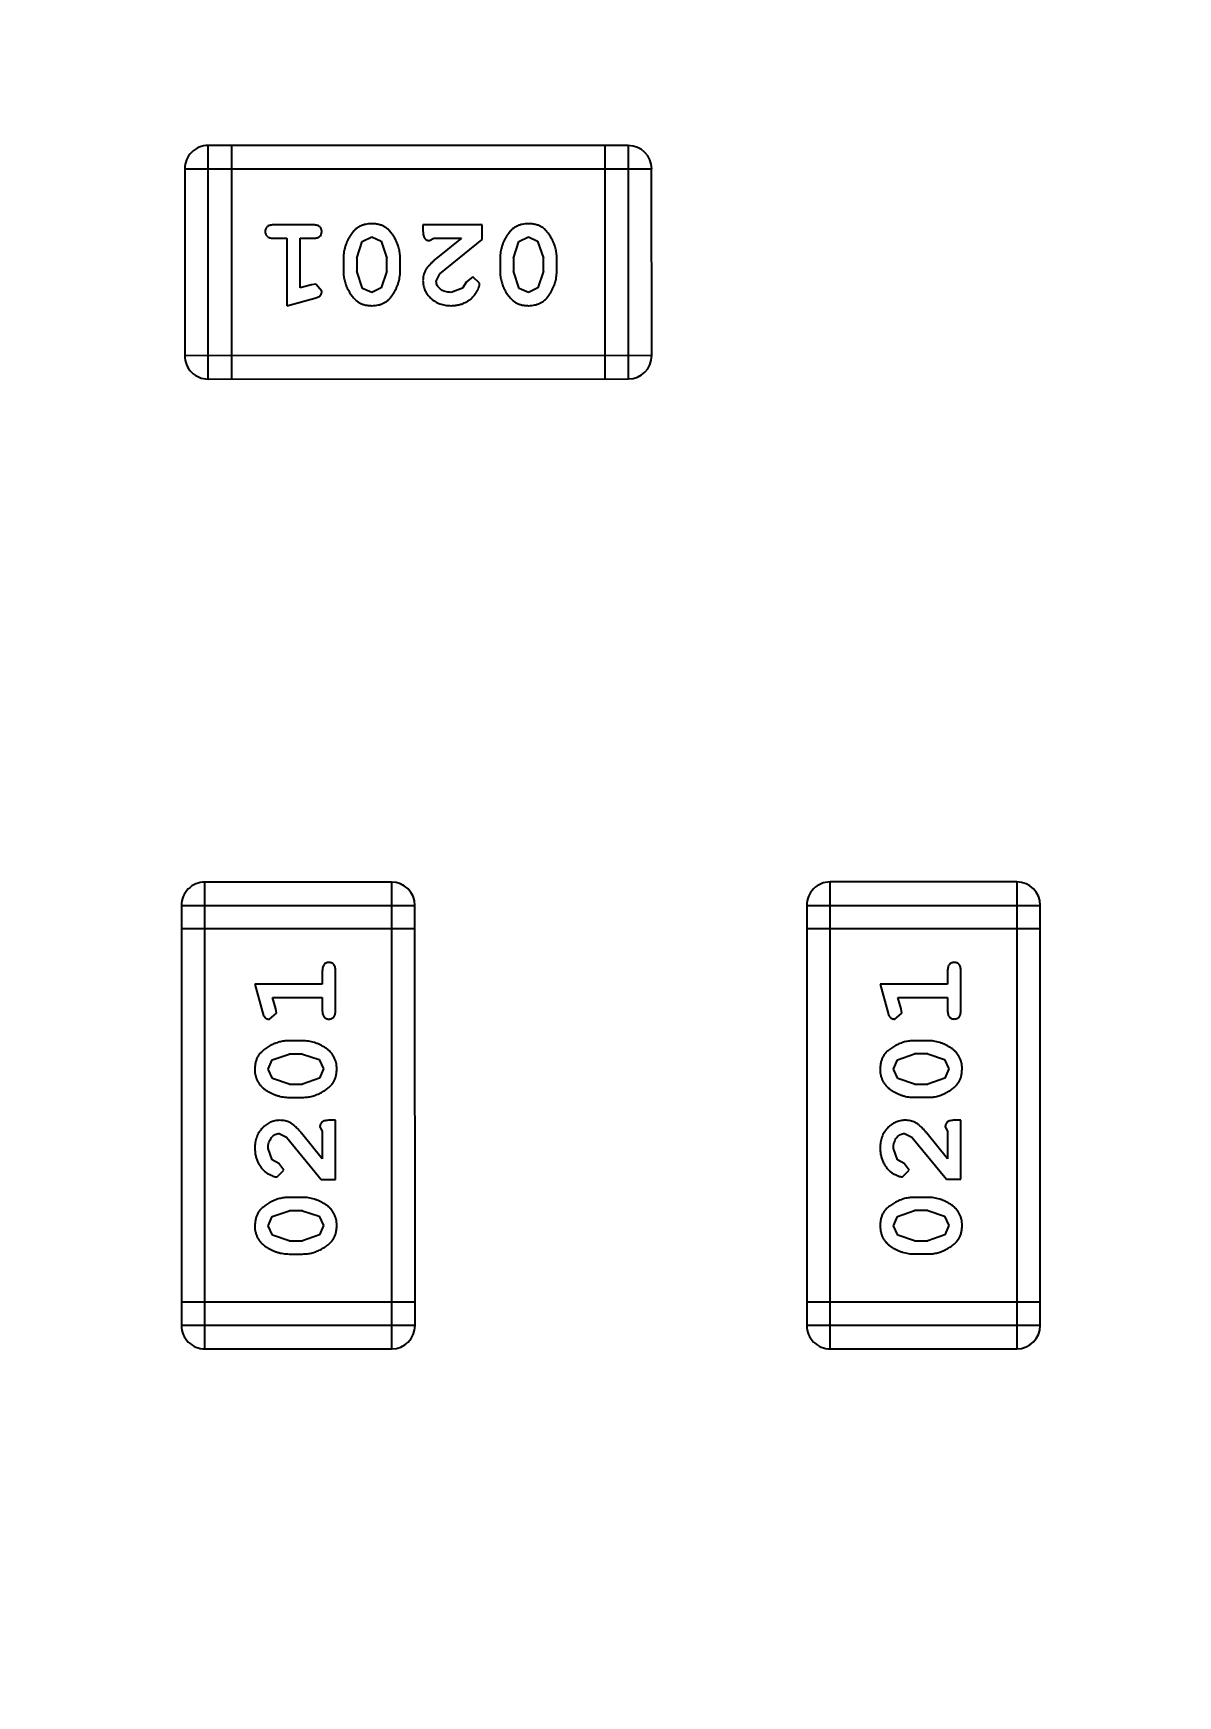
# Model space of a CAD drawing. Header units: millimetres. Extents: x -49 to 153, y -182 to -55.
# Drawn here: x 134.983 to 136.477, y -119.811 to -117.64 of the extents above; entities that cross this region are included whole.
import ezdxf

# ---------------------------------------------------------------- set-up
doc = ezdxf.new("R2010")
doc.units = ezdxf.units.MM
doc.header["$LTSCALE"] = 1.21
doc.header["$MEASUREMENT"] = 0
doc.header["$PDMODE"] = 3
doc.header["$PDSIZE"] = 0.3125
doc.layers.get('0').update_dxf_attribs({"linetype": 'CONTINUOUS'})
doc.layers.get('DEFPOINTS').update_dxf_attribs({"linetype": 'CONTINUOUS'})
doc.layers.add('Dim', color=3, linetype='CONTINUOUS', lineweight=25)
doc.styles.get("Standard").update_dxf_attribs({"font": 'txt', "width": 0.8})
doc.dimstyles.get("Standard").update_dxf_attribs({"dimtxt": 0.15625, "dimasz": 0.1875, "dimexe": 0.125, "dimexo": 0.0625, "dimgap": 0.09, "dimtad": 0, "dimtih": 1, "dimtoh": 1, "dimzin": 4, "dimdsep": 46, "dimtxsty": 'Standard', "dimblk": '_FILLED', "dimblk1": '_FILLED', "dimblk2": '_FILLED', "dimcen": 0.09, "dimazin": 1, "dimtp": 0.01, "dimtm": 0.01, "dimtfac": 1, "dimtofl": 0, "dimtmove": 0, "dimatfit": 3, "dimldrblk": '_FILLED', "dimfxl": 1, "dimtolj": 1, "dimtzin": 4, "dimarcsym": 0})

# ---------------------------------------------------------------- blocks, each defined once
blk = doc.blocks.new('_FILLED')
at = {"color": 0, "linetype": 'ByBlock'}
blk.add_solid([(0, 0), (-1, 0.1667), (-1, -0.1667)], dxfattribs=at)
blk = doc.blocks.new('*D79')
at = {"layer": 'DEFPOINTS', "color": 0}
for p in [(103.9882, -113.9099), (95.9455, -118.3888), (95.7094, -126.5744), (123.0081, -126.5744), (150.6978, -126.5744)]:
    blk.add_point(p, dxfattribs=at)
at = {"layer": 'Dim', "color": 0, "lineweight": -2}
for p, q in [((103.9361, -113.8752), (99.3703, -110.835)), ((95.6469, -126.5744), (94.6096, -126.5744))]:
    blk.add_line(p, q, dxfattribs=at)
for start, end in [(149.38213, 160.15016), (166.19189, 176.95991)]:
    blk.add_arc((123.0081, -126.5744), 28.2735, start, end, dxfattribs=at)
at = {"layer": 'Dim', "color": 0, "lineweight": -2, "xscale": 1.5, "yscale": 1.5, "zscale": 1.5}
for p, rotation in [((99.4744, -110.9043), 57.86208909579157), ((94.7346, -126.5744), 268.4799565881056)]:
    blk.add_blockref('_FILLED', p, dxfattribs=dict(at, rotation=rotation))
at = {"layer": 'Dim', "color": 0, "insert": (95.9455, -118.3888), "char_height": 1.5, "attachment_point": 5, "rotation": 73.171}
blk.add_mtext('\\A1;34%%d', dxfattribs=at)

msp = doc.modelspace()

# ---------------------------------------------------------------- linework, layer by layer
at = {"color": 6, "linetype": 'Continuous'}
for p, q in [((135.76, -117.7864), (135.2113, -117.7865)), ((135.2113, -118.0913), (135.2113, -117.7865)), ((135.2418, -117.7865), (135.2418, -118.0913)), ((135.7295, -117.7864), (135.7295, -118.0912)), ((135.76, -117.7864), (135.76, -118.0912)), ((135.1808, -117.817), (135.7904, -117.8169)), ((135.1808, -117.817), (135.1809, -118.0608)), ((135.7905, -118.0607), (135.7904, -117.8169)), ((135.3488, -117.8901), (135.2969, -117.8901)), ((135.569, -117.8901), (135.4919, -117.8901)), ((135.4919, -117.8901), (135.4919, -117.8979)), ((135.569, -117.909), (135.569, -117.8901)), ((135.2969, -117.9074), (135.3142, -117.9074)), ((135.3142, -117.9074), (135.3142, -117.9955)), ((135.3315, -117.9074), (135.3488, -117.9074)), ((135.3315, -117.9724), (135.3315, -117.9074)), ((135.4054, -117.9334), (135.4127, -117.9116)), ((135.4127, -117.9116), (135.425, -117.9058)), ((135.425, -117.9058), (135.4371, -117.9111)), ((135.4371, -117.9111), (135.4447, -117.9334)), ((135.5006, -117.9105), (135.5061, -117.9074)), ((135.5061, -117.9074), (135.5423, -117.9074)), ((135.5423, -117.9074), (135.5087, -117.9344)), ((135.514, -117.9539), (135.569, -117.909)), ((135.6099, -117.9334), (135.6172, -117.9116)), ((135.6172, -117.9116), (135.6295, -117.9058)), ((135.6295, -117.9058), (135.6416, -117.9111)), ((135.6416, -117.9111), (135.6493, -117.9334)), ((135.3881, -117.9331), (135.3881, -117.9509)), ((135.4054, -117.9334), (135.4054, -117.9506)), ((135.4447, -117.9506), (135.4447, -117.9334)), ((135.4621, -117.9509), (135.4621, -117.9331)), ((135.5926, -117.9331), (135.5926, -117.9509)), ((135.6099, -117.9334), (135.6099, -117.9506)), ((135.6493, -117.9506), (135.6493, -117.9334)), ((135.6666, -117.9509), (135.6666, -117.9331)), ((135.413, -117.9729), (135.4054, -117.9506)), ((135.4447, -117.9506), (135.4375, -117.9724)), ((135.5093, -117.9636), (135.514, -117.9539)), ((135.5571, -117.9577), (135.5486, -117.9643)), ((135.5659, -117.9661), (135.5571, -117.9577)), ((135.6175, -117.9729), (135.6099, -117.9506)), ((135.6493, -117.9506), (135.642, -117.9724)), ((135.3465, -117.9682), (135.3315, -117.9724)), ((135.3519, -117.9672), (135.3465, -117.9682)), ((135.3598, -117.9764), (135.3519, -117.9672)), ((135.4251, -117.9782), (135.413, -117.9729)), ((135.4375, -117.9724), (135.4251, -117.9782)), ((135.5436, -117.9728), (135.5287, -117.9782)), ((135.5486, -117.9643), (135.5436, -117.9728)), ((135.6296, -117.9782), (135.6175, -117.9729)), ((135.642, -117.9724), (135.6296, -117.9782)), ((135.3142, -117.9955), (135.3508, -117.9856)), ((135.7905, -118.0607), (135.1809, -118.0608)), ((135.2113, -118.0913), (135.76, -118.0912)), ((135.4509, -118.7481), (135.2071, -118.7481)), ((135.2071, -119.3577), (135.2071, -118.7481)), ((135.4509, -118.7481), (135.451, -119.3577)), ((136.2673, -118.748), (136.0234, -118.748)), ((136.0235, -119.3576), (136.0234, -118.748)), ((136.2673, -118.748), (136.2673, -119.3576)), ((135.1766, -118.7786), (135.4814, -118.7786)), ((135.1766, -118.7786), (135.1767, -119.3272)), ((135.4815, -119.3272), (135.4814, -118.7786)), ((135.9929, -118.7785), (136.2977, -118.7785)), ((135.9929, -118.7785), (135.993, -119.3272)), ((136.2978, -119.3271), (136.2977, -118.7785)), ((135.4814, -118.809), (135.1766, -118.8091)), ((136.2977, -118.809), (135.9929, -118.809)), ((135.3605, -118.8641), (135.3605, -118.8814)), ((135.3778, -118.916), (135.3778, -118.8641)), ((136.1768, -118.864), (136.1768, -118.8813)), ((136.1941, -118.916), (136.1941, -118.864)), ((135.3605, -118.8814), (135.2724, -118.8814)), ((135.2724, -118.8814), (135.2823, -118.918)), ((136.1768, -118.8813), (136.0887, -118.8814)), ((136.0887, -118.8814), (136.0986, -118.9179)), ((135.2955, -118.8987), (135.3605, -118.8987)), ((135.2997, -118.9137), (135.2955, -118.8987)), ((135.3007, -118.9191), (135.2997, -118.9137)), ((135.3605, -118.8987), (135.3605, -118.916)), ((136.1118, -118.8987), (136.1768, -118.8987)), ((136.116, -118.9137), (136.1118, -118.8987)), ((136.117, -118.9191), (136.116, -118.9137)), ((136.1768, -118.8987), (136.1768, -118.916)), ((135.2914, -118.927), (135.3007, -118.9191)), ((136.1078, -118.927), (136.117, -118.9191)), ((135.3347, -118.9554), (135.317, -118.9554)), ((136.1511, -118.9553), (136.1333, -118.9553)), ((135.2897, -118.9924), (135.295, -118.9802)), ((135.295, -118.9802), (135.3173, -118.9727)), ((135.3345, -118.9727), (135.3173, -118.9727)), ((135.3345, -118.9727), (135.3563, -118.9799)), ((135.3563, -118.9799), (135.3621, -118.9922)), ((136.106, -118.9923), (136.1113, -118.9802)), ((136.1113, -118.9802), (136.1336, -118.9726)), ((136.1508, -118.9726), (136.1336, -118.9726)), ((136.1508, -118.9726), (136.1726, -118.9798)), ((136.1726, -118.9798), (136.1784, -118.9921)), ((135.2955, -119.0047), (135.2897, -118.9924)), ((135.3621, -118.9922), (135.3568, -119.0043)), ((136.1118, -119.0047), (136.106, -118.9923)), ((136.1784, -118.9921), (136.1731, -119.0043)), ((135.3173, -119.012), (135.2955, -119.0047)), ((135.3173, -119.012), (135.3345, -119.012)), ((135.3568, -119.0043), (135.3345, -119.012)), ((136.1336, -119.0119), (136.1118, -119.0047)), ((136.1336, -119.0119), (136.1508, -119.0119)), ((136.1731, -119.0043), (136.1508, -119.0119)), ((135.317, -119.0293), (135.3348, -119.0293)), ((136.1333, -119.0292), (136.1511, -119.0292)), ((135.3573, -119.0678), (135.3605, -119.0733)), ((135.3778, -119.0592), (135.3699, -119.0592)), ((135.3778, -119.1363), (135.3778, -119.0592)), ((136.1737, -119.0678), (136.1768, -119.0733)), ((136.1941, -119.0591), (136.1863, -119.0591)), ((136.1941, -119.1362), (136.1941, -119.0591)), ((135.3042, -119.0765), (135.3139, -119.0813)), ((135.3139, -119.0813), (135.3589, -119.1363)), ((135.3605, -119.1095), (135.3335, -119.0759)), ((135.3605, -119.0733), (135.3605, -119.1095)), ((136.1206, -119.0764), (136.1303, -119.0812)), ((136.1303, -119.0812), (136.1753, -119.1362)), ((136.1768, -119.1095), (136.1498, -119.0759)), ((136.1768, -119.0733), (136.1768, -119.1095)), ((135.2951, -119.1109), (135.2897, -119.096)), ((135.3036, -119.1158), (135.2951, -119.1109)), ((136.1114, -119.1108), (136.106, -119.0959)), ((136.1199, -119.1158), (136.1114, -119.1108)), ((135.3017, -119.1331), (135.3102, -119.1243)), ((135.3102, -119.1243), (135.3036, -119.1158)), ((136.1181, -119.1331), (136.1265, -119.1242)), ((136.1265, -119.1242), (136.1199, -119.1158)), ((135.3589, -119.1363), (135.3778, -119.1363)), ((136.1753, -119.1362), (136.1941, -119.1362)), ((135.295, -119.1847), (135.3173, -119.1772)), ((135.3348, -119.1599), (135.317, -119.1599)), ((135.3345, -119.1772), (135.3173, -119.1772)), ((135.3345, -119.1772), (135.3563, -119.1844)), ((136.1113, -119.1847), (136.1336, -119.1771)), ((136.1511, -119.1598), (136.1333, -119.1598)), ((136.1508, -119.1771), (136.1336, -119.1771)), ((136.1508, -119.1771), (136.1726, -119.1844)), ((135.2897, -119.1969), (135.295, -119.1847)), ((135.2955, -119.2092), (135.2897, -119.1969)), ((135.3563, -119.1844), (135.3621, -119.1967)), ((135.3621, -119.1967), (135.3568, -119.2089)), ((136.106, -119.1968), (136.1113, -119.1847)), ((136.1118, -119.2092), (136.106, -119.1968)), ((136.1726, -119.1844), (136.1784, -119.1966)), ((136.1784, -119.1966), (136.1731, -119.2088)), ((135.3173, -119.2165), (135.2955, -119.2092)), ((135.3173, -119.2165), (135.3345, -119.2165)), ((135.3568, -119.2089), (135.3345, -119.2165)), ((136.1336, -119.2164), (136.1118, -119.2092)), ((136.1336, -119.2164), (136.1508, -119.2164)), ((136.1731, -119.2088), (136.1508, -119.2164)), ((135.317, -119.2338), (135.3348, -119.2338)), ((136.1334, -119.2337), (136.1511, -119.2337)), ((135.4814, -119.2967), (135.1766, -119.2967)), ((136.2978, -119.2967), (135.993, -119.2967)), ((135.4815, -119.3272), (135.1767, -119.3272)), ((136.2978, -119.3271), (135.993, -119.3272)), ((135.2071, -119.3577), (135.451, -119.3577)), ((136.0235, -119.3576), (136.2673, -119.3576))]:
    msp.add_line(p, q, dxfattribs=at)
at = {"color": 7, "linetype": 'Continuous'}
msp.add_arc((123.0081, -126.5744), 24.48, 100.97933, 79.01595, dxfattribs=at)
at = {"color": 6, "linetype": 'Continuous'}
for centre, start, end in [((135.2113, -117.8169), 90.0045, 180.0045), ((135.76, -117.8169), 0.0045, 90.0045), ((135.2113, -118.0608), 180.0045, 270.0045), ((135.76, -118.0607), 270.0045, 0.0045), ((135.2071, -118.7786), 90.0045, 180.0045), ((135.4509, -118.7786), 0.0045, 90.0045), ((136.0234, -118.7785), 90.0045, 180.0045), ((136.2673, -118.7785), 0.0045, 90.0045), ((135.2071, -119.3272), 180.0045, 270.0045), ((135.451, -119.3272), 270.0045, 0.0045), ((136.0235, -119.3272), 180.0045, 270.0045), ((136.2673, -119.3271), 270.0045, 0.0045)]:
    msp.add_arc(centre, 0.0305, start, end, dxfattribs=at)
for points, knots in [([(135.2969, -117.8901), (135.296, -117.8901), (135.2943, -117.8902), (135.292, -117.8906), (135.29, -117.8913), (135.2885, -117.8924), (135.2873, -117.8938), (135.2865, -117.8953), (135.286, -117.897), (135.2859, -117.8981), (135.2859, -117.8987)], [0, 0, 0, 0, 0.169012, 0.317488, 0.445429, 0.560977, 0.67065, 0.776666, 0.88492, 1, 1, 1, 1]), ([(135.3598, -117.8987), (135.3598, -117.8981), (135.3597, -117.8969), (135.3592, -117.8953), (135.3584, -117.8938), (135.3572, -117.8924), (135.3556, -117.8913), (135.3537, -117.8906), (135.3514, -117.8902), (135.3497, -117.8901), (135.3488, -117.8901)], [0, 0, 0, 0, 0.115051, 0.223278, 0.329269, 0.437893, 0.554681, 0.682591, 0.83103, 1, 1, 1, 1]), ([(135.425, -117.8885), (135.4236, -117.8885), (135.4207, -117.8886), (135.4167, -117.8893), (135.4128, -117.8905), (135.4092, -117.8921), (135.4059, -117.8941), (135.4029, -117.8966), (135.4001, -117.8995), (135.3976, -117.9029), (135.3954, -117.9065), (135.3935, -117.9102), (135.3918, -117.9139), (135.3905, -117.9177), (135.3894, -117.9215), (135.3886, -117.9253), (135.3882, -117.9292), (135.3881, -117.9318), (135.3881, -117.9331)], [0, 0, 0, 0, 0.067217, 0.131051, 0.19272, 0.252824, 0.312745, 0.373449, 0.436041, 0.501494, 0.567761, 0.632087, 0.695096, 0.757109, 0.817993, 0.878657, 0.939311, 1, 1, 1, 1]), ([(135.4621, -117.9331), (135.462, -117.932), (135.462, -117.9299), (135.4617, -117.9267), (135.4612, -117.9236), (135.4605, -117.9205), (135.4596, -117.9175), (135.4585, -117.9145), (135.4572, -117.9115), (135.4558, -117.9086), (135.4542, -117.9059), (135.4526, -117.9034), (135.4509, -117.9011), (135.4493, -117.8989), (135.4476, -117.8971), (135.4459, -117.8954), (135.4441, -117.894), (135.4418, -117.8924), (135.4386, -117.8908), (135.4344, -117.8895), (135.4298, -117.8887), (135.4266, -117.8886), (135.425, -117.8885)], [0, 0, 0, 0, 0.049886, 0.09882, 0.148132, 0.19689, 0.246038, 0.295176, 0.345305, 0.395692, 0.445312, 0.491875, 0.535813, 0.577009, 0.616081, 0.652689, 0.687585, 0.720206, 0.785062, 0.85223, 0.923759, 1, 1, 1, 1]), ([(135.6295, -117.8885), (135.6281, -117.8885), (135.6253, -117.8886), (135.6212, -117.8893), (135.6173, -117.8904), (135.6138, -117.892), (135.6104, -117.8941), (135.6074, -117.8966), (135.6046, -117.8995), (135.6021, -117.9029), (135.5999, -117.9065), (135.598, -117.9102), (135.5963, -117.9139), (135.595, -117.9177), (135.5939, -117.9215), (135.5932, -117.9253), (135.5927, -117.9292), (135.5927, -117.9318), (135.5926, -117.9331)], [0, 0, 0, 0, 0.067217, 0.131051, 0.19272, 0.252824, 0.312745, 0.373449, 0.436041, 0.501494, 0.567761, 0.632087, 0.695096, 0.757109, 0.817993, 0.878657, 0.939311, 1, 1, 1, 1]), ([(135.6666, -117.9331), (135.6665, -117.932), (135.6665, -117.9299), (135.6662, -117.9267), (135.6657, -117.9236), (135.665, -117.9205), (135.6641, -117.9175), (135.663, -117.9145), (135.6618, -117.9115), (135.6603, -117.9086), (135.6587, -117.9059), (135.6571, -117.9033), (135.6554, -117.901), (135.6538, -117.8989), (135.6521, -117.8971), (135.6504, -117.8954), (135.6487, -117.894), (135.6463, -117.8924), (135.6431, -117.8908), (135.6389, -117.8895), (135.6343, -117.8886), (135.6312, -117.8885), (135.6295, -117.8885)], [0, 0, 0, 0, 0.049886, 0.09882, 0.148132, 0.19689, 0.246038, 0.295176, 0.345305, 0.395692, 0.445312, 0.491875, 0.535813, 0.577009, 0.616081, 0.652689, 0.687585, 0.720206, 0.785062, 0.85223, 0.923759, 1, 1, 1, 1]), ([(135.2859, -117.8987), (135.2859, -117.8994), (135.286, -117.9005), (135.2865, -117.9022), (135.2873, -117.9037), (135.2885, -117.905), (135.29, -117.9061), (135.292, -117.9069), (135.2943, -117.9073), (135.296, -117.9074), (135.2969, -117.9074)], [0, 0, 0, 0, 0.11517, 0.223509, 0.328254, 0.438012, 0.553651, 0.682263, 0.830856, 1, 1, 1, 1]), ([(135.3488, -117.9074), (135.3497, -117.9074), (135.3514, -117.9073), (135.3537, -117.9069), (135.3556, -117.9061), (135.3572, -117.905), (135.3584, -117.9037), (135.3592, -117.9022), (135.3597, -117.9005), (135.3598, -117.8994), (135.3598, -117.8987)], [0, 0, 0, 0, 0.169102, 0.317658, 0.446239, 0.563118, 0.671828, 0.776546, 0.884858, 1, 1, 1, 1]), ([(135.4919, -117.8979), (135.492, -117.899), (135.492, -117.901), (135.4924, -117.9037), (135.4931, -117.9059), (135.4942, -117.9077), (135.4955, -117.909), (135.497, -117.9099), (135.4987, -117.9104), (135.5, -117.9105), (135.5006, -117.9105)], [0, 0, 0, 0, 0.1844, 0.34094, 0.473574, 0.586824, 0.690029, 0.789175, 0.890445, 1, 1, 1, 1]), ([(135.5087, -117.9344), (135.5078, -117.9352), (135.5061, -117.9367), (135.5038, -117.9389), (135.5017, -117.941), (135.4998, -117.943), (135.4982, -117.9449), (135.4968, -117.9466), (135.4957, -117.9483), (135.4946, -117.9503), (135.4935, -117.9529), (135.4926, -117.9561), (135.492, -117.9593), (135.492, -117.9616), (135.4919, -117.9627)], [0, 0, 0, 0, 0.103002, 0.197728, 0.285279, 0.365235, 0.437224, 0.502446, 0.560545, 0.611446, 0.707576, 0.80349, 0.900532, 1, 1, 1, 1]), ([(135.3881, -117.9509), (135.3881, -117.9519), (135.3882, -117.9541), (135.3885, -117.9573), (135.389, -117.9604), (135.3897, -117.9635), (135.3906, -117.9666), (135.3917, -117.9696), (135.393, -117.9726), (135.3945, -117.9754), (135.3961, -117.9782), (135.3977, -117.9807), (135.3994, -117.983), (135.4011, -117.9851), (135.4028, -117.987), (135.4045, -117.9886), (135.4062, -117.9901), (135.4086, -117.9916), (135.4118, -117.9932), (135.4159, -117.9945), (135.4205, -117.9953), (135.4236, -117.9954), (135.4253, -117.9955)], [0, 0, 0, 0, 0.049855, 0.099516, 0.148482, 0.19758, 0.246804, 0.296268, 0.346517, 0.397047, 0.446826, 0.49336, 0.537801, 0.579207, 0.617974, 0.654833, 0.689171, 0.722088, 0.786392, 0.853518, 0.924186, 1, 1, 1, 1]), ([(135.4253, -117.9955), (135.4267, -117.9954), (135.4295, -117.9954), (135.4336, -117.9947), (135.4374, -117.9935), (135.441, -117.992), (135.4443, -117.9899), (135.4474, -117.9874), (135.4501, -117.9844), (135.4526, -117.981), (135.4548, -117.9774), (135.4567, -117.9737), (135.4584, -117.97), (135.4597, -117.9663), (135.4608, -117.9625), (135.4615, -117.9586), (135.462, -117.9548), (135.462, -117.9522), (135.4621, -117.9509)], [0, 0, 0, 0, 0.06692, 0.130834, 0.19258, 0.252759, 0.312631, 0.373411, 0.436359, 0.501894, 0.568244, 0.632472, 0.69556, 0.757163, 0.818592, 0.878885, 0.939235, 1, 1, 1, 1]), ([(135.5926, -117.9509), (135.5926, -117.9519), (135.5927, -117.9541), (135.593, -117.9573), (135.5935, -117.9604), (135.5942, -117.9635), (135.5951, -117.9666), (135.5962, -117.9696), (135.5975, -117.9725), (135.599, -117.9754), (135.6006, -117.9781), (135.6022, -117.9807), (135.6039, -117.983), (135.6056, -117.9851), (135.6073, -117.987), (135.609, -117.9886), (135.6107, -117.9901), (135.6131, -117.9916), (135.6163, -117.9932), (135.6204, -117.9945), (135.625, -117.9953), (135.6281, -117.9954), (135.6298, -117.9955)], [0, 0, 0, 0, 0.049855, 0.099516, 0.148482, 0.19758, 0.246804, 0.296268, 0.346517, 0.397047, 0.446826, 0.49336, 0.537801, 0.579207, 0.617974, 0.654833, 0.689171, 0.722088, 0.786392, 0.853518, 0.924186, 1, 1, 1, 1]), ([(135.6298, -117.9955), (135.6312, -117.9954), (135.634, -117.9954), (135.6381, -117.9946), (135.6419, -117.9935), (135.6455, -117.9919), (135.6488, -117.9899), (135.6519, -117.9874), (135.6547, -117.9844), (135.6571, -117.981), (135.6593, -117.9774), (135.6612, -117.9737), (135.6629, -117.97), (135.6642, -117.9663), (135.6653, -117.9625), (135.666, -117.9586), (135.6665, -117.9548), (135.6665, -117.9522), (135.6666, -117.9509)], [0, 0, 0, 0, 0.06692, 0.130834, 0.19258, 0.252759, 0.312631, 0.373411, 0.436359, 0.501894, 0.568244, 0.632472, 0.69556, 0.757163, 0.818592, 0.878885, 0.939235, 1, 1, 1, 1]), ([(135.3508, -117.9856), (135.3516, -117.9854), (135.3532, -117.9849), (135.3553, -117.984), (135.3569, -117.9831), (135.3581, -117.9821), (135.3589, -117.9809), (135.3594, -117.9796), (135.3598, -117.9781), (135.3598, -117.977), (135.3598, -117.9764)], [0, 0, 0, 0, 0.187321, 0.344927, 0.475328, 0.579604, 0.674244, 0.773631, 0.882025, 1, 1, 1, 1]), ([(135.4919, -117.9627), (135.492, -117.9638), (135.4921, -117.966), (135.4925, -117.9693), (135.4933, -117.9724), (135.4945, -117.9753), (135.4959, -117.9782), (135.4977, -117.9809), (135.4998, -117.9835), (135.5022, -117.9859), (135.5049, -117.9882), (135.5077, -117.9901), (135.5108, -117.9918), (135.514, -117.9932), (135.5174, -117.9942), (135.521, -117.995), (135.5247, -117.9954), (135.5273, -117.9954), (135.5286, -117.9955)], [0, 0, 0, 0, 0.060981, 0.120256, 0.178148, 0.236115, 0.293993, 0.352864, 0.413358, 0.476056, 0.539296, 0.602396, 0.665116, 0.728325, 0.792919, 0.859317, 0.928302, 1, 1, 1, 1]), ([(135.5287, -117.9782), (135.5273, -117.9781), (135.5246, -117.978), (135.5208, -117.9772), (135.5174, -117.9758), (135.5146, -117.9739), (135.5122, -117.9716), (135.5105, -117.9692), (135.5095, -117.9665), (135.5093, -117.9646), (135.5093, -117.9636)], [0, 0, 0, 0, 0.156344, 0.299348, 0.4327, 0.561, 0.682299, 0.791883, 0.89611, 1, 1, 1, 1]), ([(135.5286, -117.9955), (135.5303, -117.9954), (135.5337, -117.9953), (135.5386, -117.9944), (135.5434, -117.993), (135.5479, -117.991), (135.552, -117.9886), (135.5556, -117.9857), (135.5588, -117.9825), (135.5613, -117.9789), (135.5633, -117.9753), (135.5647, -117.972), (135.5657, -117.969), (135.5658, -117.967), (135.5659, -117.9661)], [0, 0, 0, 0, 0.098286, 0.193983, 0.289056, 0.384352, 0.477435, 0.566197, 0.652355, 0.737986, 0.818188, 0.887401, 0.94802, 1, 1, 1, 1]), ([(135.3691, -118.8531), (135.3685, -118.8531), (135.3673, -118.8532), (135.3657, -118.8537), (135.3642, -118.8545), (135.3628, -118.8557), (135.3618, -118.8572), (135.361, -118.8592), (135.3605, -118.8615), (135.3605, -118.8632), (135.3605, -118.8641)], [0, 0, 0, 0, 0.11517, 0.223509, 0.328254, 0.438012, 0.553651, 0.682263, 0.830856, 1, 1, 1, 1]), ([(135.3778, -118.8641), (135.3778, -118.8632), (135.3777, -118.8615), (135.3773, -118.8592), (135.3765, -118.8572), (135.3754, -118.8557), (135.3741, -118.8545), (135.3726, -118.8537), (135.3709, -118.8532), (135.3697, -118.8531), (135.3691, -118.8531)], [0, 0, 0, 0, 0.169012, 0.317488, 0.445429, 0.560977, 0.67065, 0.776666, 0.88492, 1, 1, 1, 1]), ([(136.1855, -118.853), (136.1849, -118.8531), (136.1837, -118.8531), (136.182, -118.8536), (136.1805, -118.8545), (136.1792, -118.8556), (136.1781, -118.8572), (136.1773, -118.8591), (136.1769, -118.8615), (136.1768, -118.8631), (136.1768, -118.864)], [0, 0, 0, 0, 0.11517, 0.223509, 0.328254, 0.438012, 0.553651, 0.682263, 0.830856, 1, 1, 1, 1]), ([(136.1941, -118.864), (136.1941, -118.8631), (136.1941, -118.8615), (136.1936, -118.8591), (136.1929, -118.8572), (136.1918, -118.8556), (136.1905, -118.8545), (136.1889, -118.8536), (136.1873, -118.8531), (136.1861, -118.8531), (136.1855, -118.853)], [0, 0, 0, 0, 0.169012, 0.317488, 0.445429, 0.560977, 0.67065, 0.776666, 0.88492, 1, 1, 1, 1]), ([(135.3605, -118.916), (135.3605, -118.9169), (135.3605, -118.9186), (135.361, -118.9209), (135.3618, -118.9229), (135.3628, -118.9245), (135.3642, -118.9256), (135.3657, -118.9264), (135.3673, -118.9269), (135.3685, -118.927), (135.3691, -118.927)], [0, 0, 0, 0, 0.169102, 0.317658, 0.446239, 0.563118, 0.671828, 0.776546, 0.884858, 1, 1, 1, 1]), ([(135.3691, -118.927), (135.3697, -118.927), (135.3709, -118.9269), (135.3726, -118.9264), (135.3741, -118.9256), (135.3755, -118.9244), (135.3765, -118.9229), (135.3773, -118.9209), (135.3777, -118.9186), (135.3778, -118.9169), (135.3778, -118.916)], [0, 0, 0, 0, 0.115051, 0.223278, 0.329269, 0.437893, 0.554681, 0.682591, 0.83103, 1, 1, 1, 1]), ([(136.1768, -118.916), (136.1768, -118.9169), (136.1769, -118.9185), (136.1773, -118.9209), (136.1781, -118.9228), (136.1792, -118.9244), (136.1805, -118.9255), (136.182, -118.9264), (136.1837, -118.9269), (136.1849, -118.9269), (136.1855, -118.927)], [0, 0, 0, 0, 0.169102, 0.317658, 0.446239, 0.563118, 0.671828, 0.776546, 0.884858, 1, 1, 1, 1]), ([(136.1855, -118.927), (136.1861, -118.9269), (136.1873, -118.9269), (136.1889, -118.9264), (136.1905, -118.9255), (136.1918, -118.9244), (136.1929, -118.9228), (136.1936, -118.9209), (136.1941, -118.9185), (136.1941, -118.9169), (136.1941, -118.916)], [0, 0, 0, 0, 0.115051, 0.223278, 0.329269, 0.437893, 0.554681, 0.682591, 0.83103, 1, 1, 1, 1]), ([(135.2823, -118.918), (135.2825, -118.9188), (135.283, -118.9204), (135.2838, -118.9225), (135.2848, -118.9241), (135.2858, -118.9253), (135.287, -118.9261), (135.2883, -118.9266), (135.2898, -118.927), (135.2909, -118.927), (135.2914, -118.927)], [0, 0, 0, 0, 0.187321, 0.344927, 0.475328, 0.579604, 0.674244, 0.773631, 0.882025, 1, 1, 1, 1]), ([(136.0986, -118.9179), (136.0989, -118.9188), (136.0993, -118.9203), (136.1002, -118.9224), (136.1011, -118.9241), (136.1021, -118.9252), (136.1033, -118.926), (136.1046, -118.9266), (136.1061, -118.9269), (136.1072, -118.927), (136.1078, -118.927)], [0, 0, 0, 0, 0.187321, 0.344927, 0.475328, 0.579604, 0.674244, 0.773631, 0.882025, 1, 1, 1, 1]), ([(135.317, -118.9554), (135.3159, -118.9554), (135.3138, -118.9554), (135.3106, -118.9557), (135.3075, -118.9562), (135.3044, -118.9569), (135.3013, -118.9578), (135.2983, -118.9589), (135.2953, -118.9602), (135.2924, -118.9617), (135.2897, -118.9633), (135.2872, -118.965), (135.2848, -118.9666), (135.2827, -118.9683), (135.2809, -118.97), (135.2792, -118.9717), (135.2778, -118.9734), (135.2762, -118.9758), (135.2746, -118.979), (135.2733, -118.9832), (135.2725, -118.9877), (135.2724, -118.9909), (135.2724, -118.9925)], [0, 0, 0, 0, 0.049855, 0.099516, 0.148482, 0.19758, 0.246804, 0.296268, 0.346517, 0.397047, 0.446826, 0.49336, 0.537801, 0.579207, 0.617974, 0.654833, 0.689171, 0.722088, 0.786392, 0.853518, 0.924186, 1, 1, 1, 1]), ([(135.3794, -118.9922), (135.3793, -118.9908), (135.3793, -118.988), (135.3785, -118.9839), (135.3774, -118.9801), (135.3758, -118.9765), (135.3738, -118.9731), (135.3713, -118.9701), (135.3683, -118.9673), (135.365, -118.9649), (135.3614, -118.9627), (135.3577, -118.9607), (135.354, -118.9591), (135.3502, -118.9577), (135.3464, -118.9567), (135.3426, -118.9559), (135.3387, -118.9554), (135.3361, -118.9554), (135.3347, -118.9554)], [0, 0, 0, 0, 0.067217, 0.131051, 0.19272, 0.252824, 0.312745, 0.373449, 0.436041, 0.501494, 0.567761, 0.632087, 0.695096, 0.757109, 0.817993, 0.878657, 0.939311, 1, 1, 1, 1]), ([(136.1333, -118.9553), (136.1323, -118.9553), (136.1301, -118.9553), (136.1269, -118.9556), (136.1238, -118.9562), (136.1207, -118.9568), (136.1176, -118.9578), (136.1146, -118.9589), (136.1117, -118.9602), (136.1088, -118.9617), (136.106, -118.9633), (136.1035, -118.9649), (136.1012, -118.9666), (136.0991, -118.9682), (136.0972, -118.9699), (136.0956, -118.9717), (136.0941, -118.9734), (136.0926, -118.9758), (136.091, -118.9789), (136.0897, -118.9831), (136.0889, -118.9876), (136.0888, -118.9908), (136.0887, -118.9924)], [0, 0, 0, 0, 0.049855, 0.099516, 0.148482, 0.19758, 0.246804, 0.296268, 0.346517, 0.397047, 0.446826, 0.49336, 0.537801, 0.579207, 0.617974, 0.654833, 0.689171, 0.722088, 0.786392, 0.853518, 0.924186, 1, 1, 1, 1]), ([(136.1957, -118.9922), (136.1957, -118.9907), (136.1956, -118.9879), (136.1949, -118.9838), (136.1938, -118.98), (136.1922, -118.9764), (136.1901, -118.9731), (136.1876, -118.97), (136.1847, -118.9672), (136.1813, -118.9648), (136.1777, -118.9626), (136.174, -118.9606), (136.1703, -118.959), (136.1665, -118.9576), (136.1627, -118.9566), (136.1589, -118.9558), (136.155, -118.9554), (136.1524, -118.9553), (136.1511, -118.9553)], [0, 0, 0, 0, 0.067217, 0.131051, 0.19272, 0.252824, 0.312745, 0.373449, 0.436041, 0.501494, 0.567761, 0.632087, 0.695096, 0.757109, 0.817993, 0.878657, 0.939311, 1, 1, 1, 1]), ([(135.2724, -118.9925), (135.2724, -118.9939), (135.2725, -118.9967), (135.2732, -119.0008), (135.2743, -119.0047), (135.2759, -119.0082), (135.278, -119.0115), (135.2805, -119.0146), (135.2835, -119.0174), (135.2869, -119.0198), (135.2904, -119.022), (135.2941, -119.024), (135.2978, -119.0256), (135.3016, -119.0269), (135.3054, -119.028), (135.3092, -119.0287), (135.3131, -119.0292), (135.3157, -119.0293), (135.317, -119.0293)], [0, 0, 0, 0, 0.06692, 0.130834, 0.19258, 0.252759, 0.312631, 0.373411, 0.436359, 0.501894, 0.568244, 0.632472, 0.69556, 0.757163, 0.818592, 0.878885, 0.939235, 1, 1, 1, 1]), ([(135.3348, -119.0293), (135.3358, -119.0293), (135.338, -119.0292), (135.3411, -119.0289), (135.3443, -119.0284), (135.3474, -119.0277), (135.3504, -119.0269), (135.3534, -119.0257), (135.3564, -119.0245), (135.3592, -119.023), (135.362, -119.0214), (135.3645, -119.0198), (135.3668, -119.0182), (135.3689, -119.0165), (135.3708, -119.0148), (135.3725, -119.0131), (135.3739, -119.0114), (135.3755, -119.009), (135.3771, -119.0058), (135.3784, -119.0016), (135.3792, -118.9971), (135.3793, -118.9939), (135.3794, -118.9922)], [0, 0, 0, 0, 0.049886, 0.09882, 0.148132, 0.19689, 0.246038, 0.295176, 0.345305, 0.395692, 0.445312, 0.491875, 0.535813, 0.577009, 0.616081, 0.652689, 0.687585, 0.720206, 0.785062, 0.85223, 0.923759, 1, 1, 1, 1]), ([(136.0887, -118.9924), (136.0888, -118.9939), (136.0888, -118.9967), (136.0895, -119.0008), (136.0907, -119.0046), (136.0922, -119.0082), (136.0943, -119.0115), (136.0968, -119.0145), (136.0998, -119.0173), (136.1032, -119.0198), (136.1068, -119.022), (136.1105, -119.0239), (136.1142, -119.0256), (136.1179, -119.0269), (136.1217, -119.028), (136.1256, -119.0287), (136.1294, -119.0291), (136.132, -119.0292), (136.1333, -119.0292)], [0, 0, 0, 0, 0.06692, 0.130834, 0.19258, 0.252759, 0.312631, 0.373411, 0.436359, 0.501894, 0.568244, 0.632472, 0.69556, 0.757163, 0.818592, 0.878885, 0.939235, 1, 1, 1, 1]), ([(136.1511, -119.0292), (136.1522, -119.0292), (136.1543, -119.0292), (136.1575, -119.0289), (136.1606, -119.0284), (136.1637, -119.0277), (136.1667, -119.0268), (136.1697, -119.0257), (136.1727, -119.0244), (136.1756, -119.0229), (136.1783, -119.0214), (136.1808, -119.0197), (136.1832, -119.0181), (136.1853, -119.0164), (136.1871, -119.0147), (136.1888, -119.0131), (136.1902, -119.0113), (136.1918, -119.0089), (136.1934, -119.0058), (136.1947, -119.0016), (136.1956, -118.997), (136.1956, -118.9938), (136.1957, -118.9922)], [0, 0, 0, 0, 0.049886, 0.09882, 0.148132, 0.19689, 0.246038, 0.295176, 0.345305, 0.395692, 0.445312, 0.491875, 0.535813, 0.577009, 0.616081, 0.652689, 0.687585, 0.720206, 0.785062, 0.85223, 0.923759, 1, 1, 1, 1]), ([(135.3052, -119.0592), (135.304, -119.0592), (135.3018, -119.0593), (135.2986, -119.0598), (135.2955, -119.0606), (135.2925, -119.0617), (135.2897, -119.0632), (135.287, -119.065), (135.2844, -119.0671), (135.2819, -119.0695), (135.2797, -119.0721), (135.2777, -119.075), (135.2761, -119.078), (135.2747, -119.0812), (135.2737, -119.0846), (135.2729, -119.0882), (135.2725, -119.092), (135.2724, -119.0945), (135.2724, -119.0959)], [0, 0, 0, 0, 0.060981, 0.120256, 0.178148, 0.236115, 0.293993, 0.352864, 0.413358, 0.476056, 0.539296, 0.602396, 0.665116, 0.728325, 0.792919, 0.859317, 0.928302, 1, 1, 1, 1]), ([(135.3335, -119.0759), (135.3327, -119.0751), (135.3312, -119.0734), (135.329, -119.071), (135.3269, -119.0689), (135.3249, -119.067), (135.323, -119.0654), (135.3212, -119.0641), (135.3196, -119.0629), (135.3175, -119.0618), (135.315, -119.0607), (135.3118, -119.0598), (135.3085, -119.0593), (135.3063, -119.0592), (135.3052, -119.0592)], [0, 0, 0, 0, 0.103002, 0.197728, 0.285279, 0.365235, 0.437224, 0.502446, 0.560545, 0.611446, 0.707576, 0.80349, 0.900532, 1, 1, 1, 1]), ([(135.3699, -119.0592), (135.3689, -119.0592), (135.3669, -119.0592), (135.3642, -119.0597), (135.3619, -119.0603), (135.3602, -119.0614), (135.3589, -119.0627), (135.358, -119.0643), (135.3574, -119.066), (135.3574, -119.0672), (135.3573, -119.0678)], [0, 0, 0, 0, 0.1844, 0.34094, 0.473574, 0.586824, 0.690029, 0.789175, 0.890445, 1, 1, 1, 1]), ([(136.1215, -119.0591), (136.1204, -119.0592), (136.1182, -119.0592), (136.1149, -119.0597), (136.1118, -119.0605), (136.1089, -119.0616), (136.106, -119.0631), (136.1033, -119.0649), (136.1007, -119.067), (136.0983, -119.0694), (136.096, -119.072), (136.0941, -119.0749), (136.0924, -119.0779), (136.091, -119.0811), (136.09, -119.0846), (136.0893, -119.0881), (136.0888, -119.0919), (136.0888, -119.0945), (136.0887, -119.0958)], [0, 0, 0, 0, 0.060981, 0.120256, 0.178148, 0.236115, 0.293993, 0.352864, 0.413358, 0.476056, 0.539296, 0.602396, 0.665116, 0.728325, 0.792919, 0.859317, 0.928302, 1, 1, 1, 1]), ([(136.1498, -119.0759), (136.149, -119.075), (136.1475, -119.0733), (136.1453, -119.0709), (136.1432, -119.0688), (136.1412, -119.067), (136.1393, -119.0653), (136.1376, -119.064), (136.1359, -119.0629), (136.1339, -119.0618), (136.1313, -119.0607), (136.1282, -119.0598), (136.1249, -119.0592), (136.1226, -119.0591), (136.1215, -119.0591)], [0, 0, 0, 0, 0.103002, 0.197728, 0.285279, 0.365235, 0.437224, 0.502446, 0.560545, 0.611446, 0.707576, 0.80349, 0.900532, 1, 1, 1, 1]), ([(136.1863, -119.0591), (136.1852, -119.0591), (136.1832, -119.0592), (136.1805, -119.0596), (136.1783, -119.0603), (136.1765, -119.0614), (136.1752, -119.0627), (136.1743, -119.0642), (136.1738, -119.0659), (136.1737, -119.0671), (136.1737, -119.0678)], [0, 0, 0, 0, 0.1844, 0.34094, 0.473574, 0.586824, 0.690029, 0.789175, 0.890445, 1, 1, 1, 1]), ([(135.2897, -119.096), (135.2897, -119.0946), (135.2898, -119.0919), (135.2907, -119.0881), (135.2921, -119.0847), (135.294, -119.0818), (135.2962, -119.0795), (135.2987, -119.0777), (135.3014, -119.0767), (135.3033, -119.0766), (135.3042, -119.0765)], [0, 0, 0, 0, 0.156344, 0.299348, 0.4327, 0.561, 0.682299, 0.791883, 0.89611, 1, 1, 1, 1]), ([(136.106, -119.0959), (136.1061, -119.0945), (136.1062, -119.0918), (136.107, -119.088), (136.1084, -119.0846), (136.1103, -119.0817), (136.1126, -119.0794), (136.115, -119.0777), (136.1178, -119.0766), (136.1196, -119.0765), (136.1206, -119.0764)], [0, 0, 0, 0, 0.156344, 0.299348, 0.4327, 0.561, 0.682299, 0.791883, 0.89611, 1, 1, 1, 1]), ([(135.2724, -119.0959), (135.2725, -119.0976), (135.2726, -119.1009), (135.2734, -119.1059), (135.2749, -119.1106), (135.2768, -119.1151), (135.2793, -119.1192), (135.2822, -119.1229), (135.2854, -119.126), (135.289, -119.1285), (135.2925, -119.1305), (135.2959, -119.132), (135.2989, -119.1329), (135.3008, -119.1331), (135.3017, -119.1331)], [0, 0, 0, 0, 0.098286, 0.193983, 0.289056, 0.384352, 0.477435, 0.566197, 0.652355, 0.737986, 0.818188, 0.887401, 0.94802, 1, 1, 1, 1]), ([(136.0887, -119.0958), (136.0888, -119.0975), (136.0889, -119.1008), (136.0898, -119.1058), (136.0912, -119.1105), (136.0932, -119.115), (136.0956, -119.1192), (136.0985, -119.1228), (136.1017, -119.126), (136.1053, -119.1285), (136.1089, -119.1304), (136.1122, -119.1319), (136.1152, -119.1328), (136.1172, -119.133), (136.1181, -119.1331)], [0, 0, 0, 0, 0.098286, 0.193983, 0.289056, 0.384352, 0.477435, 0.566197, 0.652355, 0.737986, 0.818188, 0.887401, 0.94802, 1, 1, 1, 1]), ([(135.317, -119.1599), (135.3159, -119.1599), (135.3138, -119.1599), (135.3106, -119.1602), (135.3075, -119.1608), (135.3044, -119.1614), (135.3013, -119.1623), (135.2983, -119.1635), (135.2953, -119.1648), (135.2925, -119.1662), (135.2897, -119.1679), (135.2872, -119.1695), (135.2849, -119.1711), (135.2828, -119.1728), (135.2809, -119.1745), (135.2793, -119.1762), (135.2778, -119.178), (135.2763, -119.1803), (135.2747, -119.1835), (135.2734, -119.1877), (135.2726, -119.1922), (135.2725, -119.1954), (135.2724, -119.197)], [0, 0, 0, 0, 0.049855, 0.099516, 0.148482, 0.19758, 0.246804, 0.296268, 0.346517, 0.397047, 0.446826, 0.49336, 0.537801, 0.579207, 0.617974, 0.654833, 0.689171, 0.722088, 0.786392, 0.853518, 0.924186, 1, 1, 1, 1]), ([(135.3794, -119.1968), (135.3793, -119.1953), (135.3793, -119.1925), (135.3786, -119.1884), (135.3774, -119.1846), (135.3758, -119.181), (135.3738, -119.1777), (135.3713, -119.1746), (135.3684, -119.1718), (135.365, -119.1694), (135.3614, -119.1672), (135.3577, -119.1652), (135.354, -119.1636), (135.3502, -119.1622), (135.3464, -119.1612), (135.3426, -119.1604), (135.3387, -119.1599), (135.3361, -119.1599), (135.3348, -119.1599)], [0, 0, 0, 0, 0.067217, 0.131051, 0.19272, 0.252824, 0.312745, 0.373449, 0.436041, 0.501494, 0.567761, 0.632087, 0.695096, 0.757109, 0.817993, 0.878657, 0.939311, 1, 1, 1, 1]), ([(136.1333, -119.1598), (136.1323, -119.1598), (136.1301, -119.1599), (136.1269, -119.1602), (136.1238, -119.1607), (136.1207, -119.1614), (136.1177, -119.1623), (136.1146, -119.1634), (136.1117, -119.1647), (136.1088, -119.1662), (136.1061, -119.1678), (136.1035, -119.1694), (136.1012, -119.1711), (136.0991, -119.1727), (136.0972, -119.1745), (136.0956, -119.1762), (136.0942, -119.1779), (136.0926, -119.1803), (136.091, -119.1834), (136.0897, -119.1876), (136.0889, -119.1922), (136.0888, -119.1953), (136.0887, -119.1969)], [0, 0, 0, 0, 0.049855, 0.099516, 0.148482, 0.19758, 0.246804, 0.296268, 0.346517, 0.397047, 0.446826, 0.49336, 0.537801, 0.579207, 0.617974, 0.654833, 0.689171, 0.722088, 0.786392, 0.853518, 0.924186, 1, 1, 1, 1]), ([(136.1957, -119.1967), (136.1957, -119.1952), (136.1956, -119.1924), (136.1949, -119.1883), (136.1938, -119.1845), (136.1922, -119.1809), (136.1902, -119.1776), (136.1876, -119.1746), (136.1847, -119.1718), (136.1813, -119.1693), (136.1777, -119.1671), (136.174, -119.1651), (136.1703, -119.1635), (136.1665, -119.1621), (136.1627, -119.1611), (136.1589, -119.1603), (136.155, -119.1599), (136.1524, -119.1598), (136.1511, -119.1598)], [0, 0, 0, 0, 0.067217, 0.131051, 0.19272, 0.252824, 0.312745, 0.373449, 0.436041, 0.501494, 0.567761, 0.632087, 0.695096, 0.757109, 0.817993, 0.878657, 0.939311, 1, 1, 1, 1]), ([(135.2724, -119.197), (135.2724, -119.1984), (135.2725, -119.2013), (135.2732, -119.2053), (135.2744, -119.2092), (135.2759, -119.2128), (135.278, -119.216), (135.2805, -119.2191), (135.2835, -119.2219), (135.2869, -119.2243), (135.2905, -119.2265), (135.2941, -119.2285), (135.2978, -119.2301), (135.3016, -119.2315), (135.3054, -119.2325), (135.3093, -119.2333), (135.3131, -119.2337), (135.3157, -119.2338), (135.317, -119.2338)], [0, 0, 0, 0, 0.06692, 0.130834, 0.19258, 0.252759, 0.312631, 0.373411, 0.436359, 0.501894, 0.568244, 0.632472, 0.69556, 0.757163, 0.818592, 0.878885, 0.939235, 1, 1, 1, 1]), ([(135.3348, -119.2338), (135.3358, -119.2338), (135.338, -119.2337), (135.3411, -119.2334), (135.3443, -119.233), (135.3474, -119.2323), (135.3504, -119.2314), (135.3534, -119.2302), (135.3564, -119.229), (135.3593, -119.2275), (135.362, -119.2259), (135.3645, -119.2243), (135.3668, -119.2227), (135.369, -119.221), (135.3708, -119.2193), (135.3725, -119.2176), (135.3739, -119.2159), (135.3755, -119.2135), (135.3771, -119.2103), (135.3784, -119.2061), (135.3792, -119.2016), (135.3793, -119.1984), (135.3794, -119.1968)], [0, 0, 0, 0, 0.049886, 0.09882, 0.148132, 0.19689, 0.246038, 0.295176, 0.345305, 0.395692, 0.445312, 0.491875, 0.535813, 0.577009, 0.616081, 0.652689, 0.687585, 0.720206, 0.785062, 0.85223, 0.923759, 1, 1, 1, 1]), ([(136.0887, -119.1969), (136.0888, -119.1984), (136.0889, -119.2012), (136.0896, -119.2053), (136.0907, -119.2091), (136.0923, -119.2127), (136.0943, -119.216), (136.0968, -119.219), (136.0998, -119.2218), (136.1032, -119.2243), (136.1068, -119.2265), (136.1105, -119.2284), (136.1142, -119.2301), (136.118, -119.2314), (136.1217, -119.2325), (136.1256, -119.2332), (136.1295, -119.2337), (136.1321, -119.2337), (136.1334, -119.2337)], [0, 0, 0, 0, 0.06692, 0.130834, 0.19258, 0.252759, 0.312631, 0.373411, 0.436359, 0.501894, 0.568244, 0.632472, 0.69556, 0.757163, 0.818592, 0.878885, 0.939235, 1, 1, 1, 1]), ([(136.1511, -119.2337), (136.1522, -119.2337), (136.1543, -119.2337), (136.1575, -119.2334), (136.1606, -119.2329), (136.1637, -119.2322), (136.1667, -119.2313), (136.1697, -119.2302), (136.1727, -119.2289), (136.1756, -119.2274), (136.1783, -119.2259), (136.1809, -119.2243), (136.1832, -119.2226), (136.1853, -119.221), (136.1871, -119.2193), (136.1888, -119.2176), (136.1902, -119.2158), (136.1918, -119.2135), (136.1934, -119.2103), (136.1947, -119.2061), (136.1956, -119.2015), (136.1957, -119.1983), (136.1957, -119.1967)], [0, 0, 0, 0, 0.049886, 0.09882, 0.148132, 0.19689, 0.246038, 0.295176, 0.345305, 0.395692, 0.445312, 0.491875, 0.535813, 0.577009, 0.616081, 0.652689, 0.687585, 0.720206, 0.785062, 0.85223, 0.923759, 1, 1, 1, 1])]:
    msp.add_open_spline(points, degree=3, knots=knots, dxfattribs=at)

# ---------------------------------------------------------------- dimensions: what is measured, and where the dimension line sits
at = {"layer": 'Dim'}
dim = msp.add_angular_dim_2l(base=(95.9455, -118.3888), line1=((123.0081, -126.5744), (103.9882, -113.9099)), line2=((95.7094, -126.5744), (150.6978, -126.5744)), dimstyle='Standard', override={"dimtxt": 1.5, "dimasz": 1.5, "dimtih": 0, "dimtoh": 0, "dimzin": 0, "dimcen": 0.198, "dimadec": 0, "dimazin": 0, "dimtp": 0, "dimtm": 0, "dimtdec": 4, "dimtzin": 0, "dimarcsym": 1}, dxfattribs=at)
dim.commit()
dim.dimension.update_dxf_attribs({"geometry": '*D79', "text_midpoint": (95.9455, -118.3888)})

doc.saveas('drawing.dxf')
